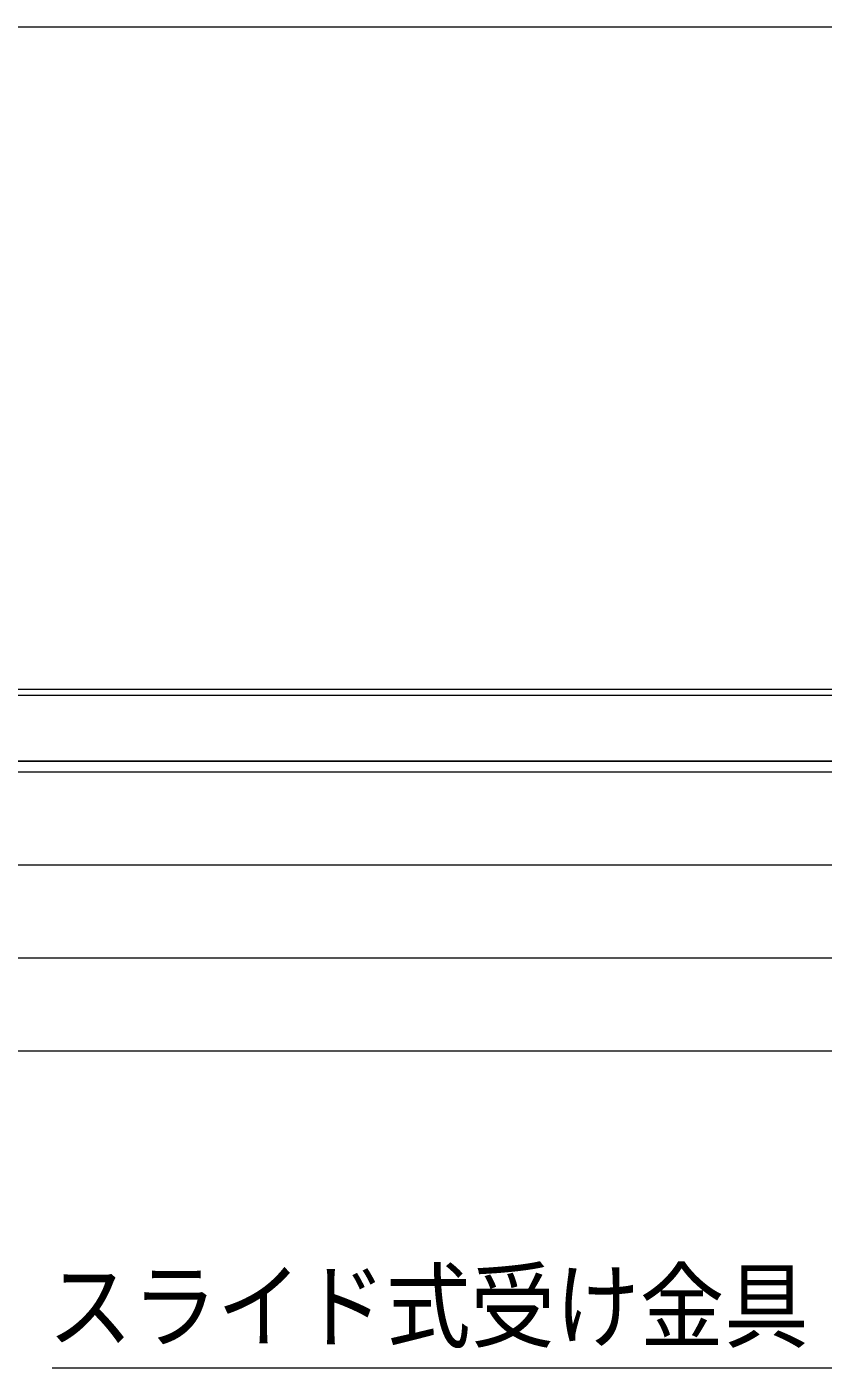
# Model space of a CAD drawing. Units: millimetres, scale not verified. Extents: x -6062 to 6062, y -3045 to 3045.
# Drawn here: x -5349 to -4972, y 916 to 1550 of the extents above; entities that cross this region are included whole.
import ezdxf
from ezdxf.enums import TextEntityAlignment as Align

# ---------------------------------------------------------------- set-up
doc = ezdxf.new("R2010")
doc.units = ezdxf.units.MM
doc.header["$LTSCALE"] = 20
for name, color, linetype, lineweight in [('0-1_3一般', 7, 'Continuous', 9), ('0-2_2寸法-1', 7, 'Continuous', 9), ('0-4_2寸法-3', 7, 'Continuous', 9)]:
    doc.layers.add(name, color=color, linetype=linetype, lineweight=lineweight)
doc.styles.add('ＭＳ ゴシック', font='')
doc.styles.get('ＭＳ ゴシック').set_extended_font_data('MS Gothic')

# ---------------------------------------------------------------- blocks, each defined once
blk = doc.blocks.new('グループ-23')
at = {"layer": '0-1_3一般'}
for p, q in [((-77990, 23076.9), (17030, 23076.9)), ((-77990, 23076.9), (17030, 23076.9)), ((-77990, 22196.9), (17030, 22196.9)), ((-77990, 21316.9), (17030, 21316.9))]:
    blk.add_line(p, q, dxfattribs=at)
for points in [[(-54318, 24056.9), (-77682, 24056.9), (-77682, 24736.9), (-54318, 24736.9)], [(-77640, 24056.9), (-54340, 24056.9), (-54340, 24676.9), (-77640, 24676.9)]]:
    blk.add_lwpolyline(points, close=True, dxfattribs=at)
for points in [[(-77990, 23076.9), (-77990, 23956.9), (17030, 23956.9), (17030, 23076.9)], [(-77990, 21316.9), (-77990, 22196.9), (17030, 22196.9), (17030, 21316.9)]]:
    blk.add_lwpolyline(points, dxfattribs=at)
blk = doc.blocks.new('グループ-24')
at = {"layer": '0-1_3一般'}
blk.add_blockref('グループ-23', (0, 0), dxfattribs=at)

msp = doc.modelspace()

# ---------------------------------------------------------------- linework, layer by layer
at = {"layer": '0-2_2寸法-1'}
msp.add_line((-5681.79, 1550), (-941.21, 1550), dxfattribs=at)
at = {"layer": '0-4_2寸法-3'}
msp.add_lwpolyline([(-4782.5, 1175.84), (-4932.61, 915.84), (-5336.98, 915.84)], dxfattribs=at)

# ---------------------------------------------------------------- block references
at = {"layer": '0-1_3一般', "xscale": 0.05, "yscale": 0.05}
msp.add_blockref('グループ-24', (-1787.5, 0), dxfattribs=at)

# ---------------------------------------------------------------- texts
at = {"layer": '0-4_2寸法-3', "style": 'ＭＳ ゴシック', "width": 0.9}
msp.add_text('スライド式受け金具', height=32.55, dxfattribs=at).set_placement((-5338.91, 919.19), align=Align.BOTTOM_LEFT)

doc.saveas('drawing.dxf')
